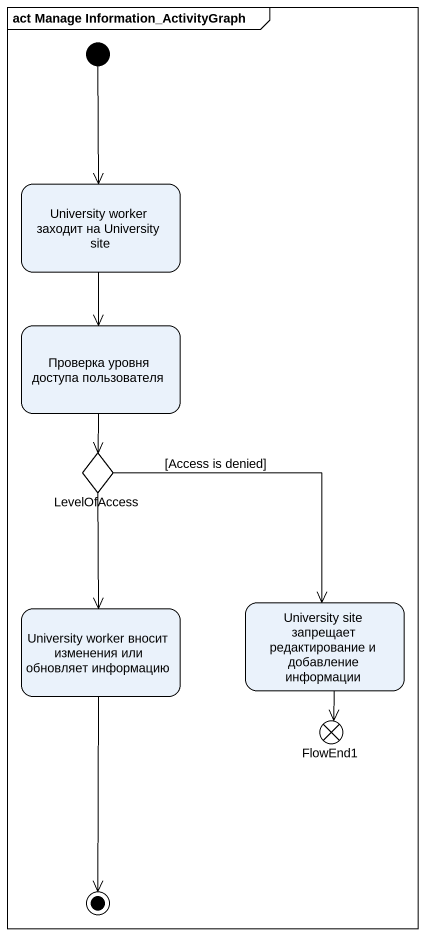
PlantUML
@startuml
mainframe act Manage Information_ActivityGraph
hide empty description
state "University worker заходит на University site" as University_worker_заходит
state "Проверка уровня доступа пользователя" as Проверка_уровня_доступа
state LevelOfAccess <<choice>>
state "University worker вносит изменения или обновляет информацию" as University_worker_вносит
state "University site запрещает редактирование и добавление информации" as University_site_запрещает
state FlowEnd1 <<end>>
[*] --> University_worker_заходит
University_worker_заходит --> Проверка_уровня_доступа
Проверка_уровня_доступа --> LevelOfAccess
LevelOfAccess --> University_worker_вносит
LevelOfAccess --> University_site_запрещает : [Access is denied]
University_site_запрещает --> FlowEnd1
University_worker_вносит --> [*]
@enduml
